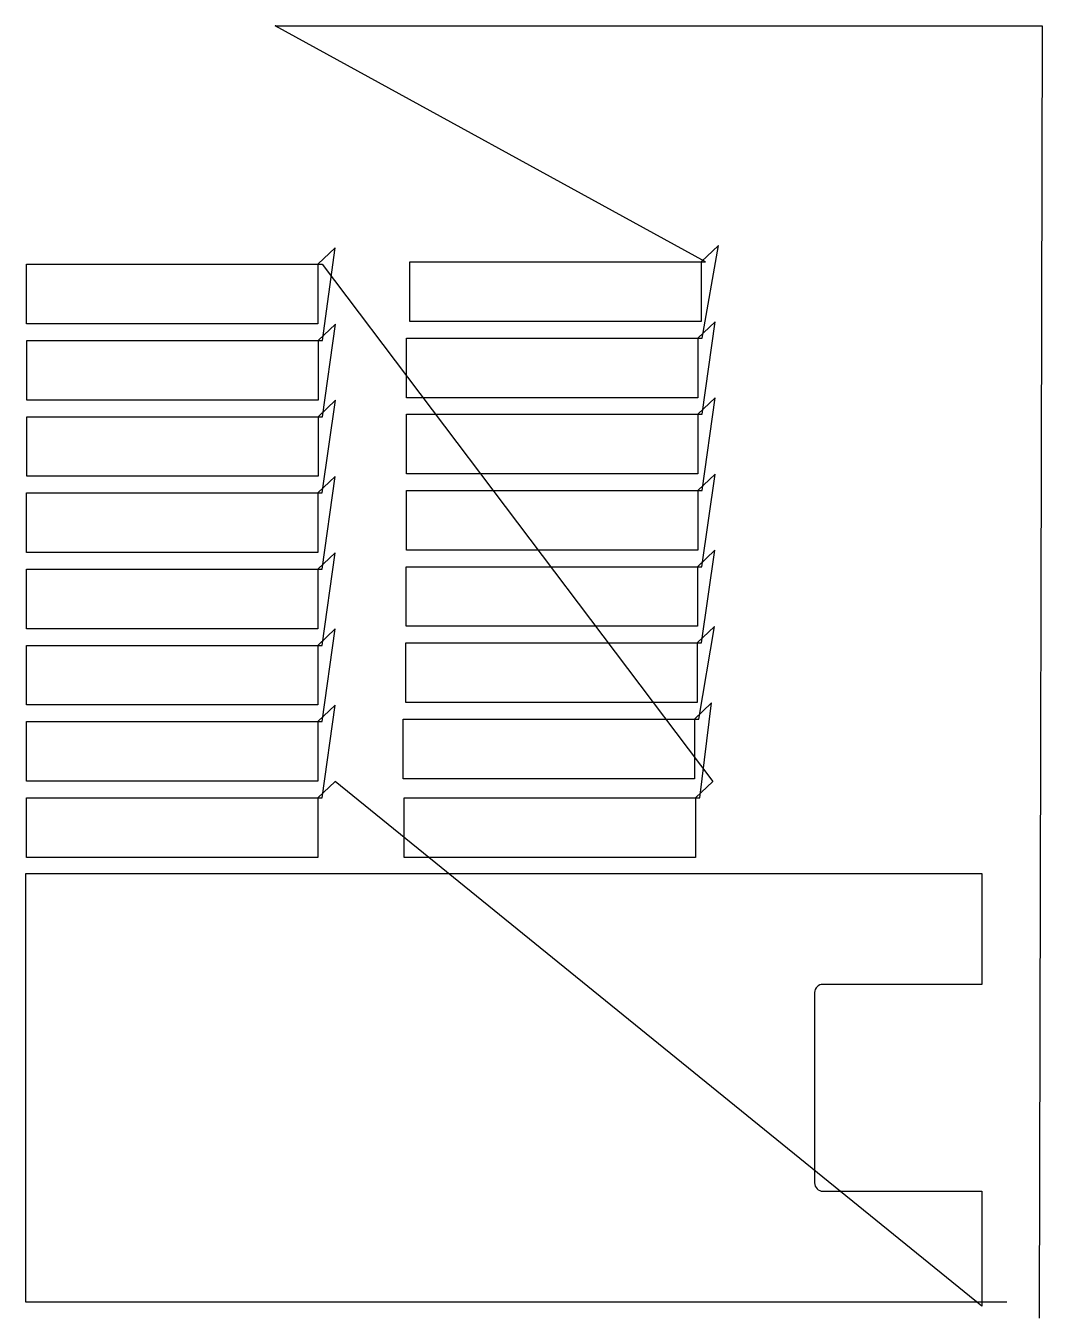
# Model space of a CAD drawing. Header units: metres. Extents: x 19 to 1247, y 329 to 1890.
import ezdxf

# ---------------------------------------------------------------- set-up
doc = ezdxf.new("R2010")
doc.units = ezdxf.units.M

msp = doc.modelspace()

# ---------------------------------------------------------------- linework, layer by layer
at = {"layer": 'TOOL_0'}
for p, q in [((840.582, 1604.851), (320.524, 1890.027)), ((320.524, 1890.027), (321.524, 1890.027)), ((321.524, 1890.027), (320.524, 1890.027)), ((320.524, 1890.027), (321.524, 1890.027)), ((321.524, 1890.027), (1247.185, 1890.027)), ((1247.185, 1890.027), (1243.775, 329.701)), ((856.154, 1624.697), (835.283, 1604.851)), ((836.447, 1512.773), (856.154, 1624.697)), ((393.071, 1621.793), (372.199, 1601.948)), ((377.912, 1509.87), (393.071, 1621.793)), ((20.199, 1529.948), (20.199, 1601.948)), ((20.199, 1601.948), (372.199, 1601.948)), ((372.199, 1601.948), (372.199, 1529.948)), ((372.199, 1601.948), (377.498, 1601.948)), ((377.498, 1601.948), (849.127, 977.248)), ((483.283, 1532.851), (483.283, 1604.851)), ((483.283, 1604.851), (835.283, 1604.851)), ((835.283, 1604.851), (835.283, 1532.851)), ((835.283, 1604.851), (840.582, 1604.851)), ((835.283, 1532.851), (483.283, 1532.851)), ((852.02, 1532.619), (831.148, 1512.773)), ((836.447, 1420.695), (852.02, 1532.619)), ((372.199, 1529.948), (20.199, 1529.948)), ((393.484, 1529.716), (372.613, 1509.87)), ((377.912, 1417.792), (393.484, 1529.716)), ((20.613, 1437.87), (20.613, 1509.87)), ((20.613, 1509.87), (372.613, 1509.87)), ((372.613, 1509.87), (372.613, 1437.87)), ((372.613, 1509.87), (377.912, 1509.87)), ((479.148, 1440.773), (479.148, 1512.773)), ((479.148, 1512.773), (831.148, 1512.773)), ((831.148, 1512.773), (831.148, 1440.773)), ((831.148, 1512.773), (836.447, 1512.773)), ((372.613, 1437.87), (20.613, 1437.87)), ((393.484, 1437.638), (372.613, 1417.792)), ((377.498, 1325.714), (393.484, 1437.638)), ((831.148, 1440.773), (479.148, 1440.773)), ((852.019, 1440.541), (831.148, 1420.695)), ((836.447, 1328.617), (852.019, 1440.541)), ((20.613, 1345.792), (20.613, 1417.792)), ((20.613, 1417.792), (372.613, 1417.792)), ((372.613, 1417.792), (372.613, 1345.792)), ((372.613, 1417.792), (377.912, 1417.792)), ((479.148, 1348.695), (479.148, 1420.695)), ((479.148, 1420.695), (831.148, 1420.695)), ((831.148, 1420.695), (831.148, 1348.695)), ((831.148, 1420.695), (836.447, 1420.695)), ((372.613, 1345.792), (20.613, 1345.792)), ((393.071, 1345.56), (372.199, 1325.714)), ((377.498, 1233.636), (393.071, 1345.56)), ((831.148, 1348.695), (479.148, 1348.695)), ((852.019, 1348.463), (831.148, 1328.617)), ((836.034, 1236.54), (852.019, 1348.463)), ((479.148, 1256.617), (479.148, 1328.617)), ((479.148, 1328.617), (831.148, 1328.617)), ((831.148, 1328.617), (831.148, 1256.617)), ((831.148, 1328.617), (836.447, 1328.617)), ((20.199, 1253.714), (20.199, 1325.714)), ((20.199, 1325.714), (372.199, 1325.714)), ((372.199, 1325.714), (372.199, 1253.714)), ((372.199, 1325.714), (377.498, 1325.714)), ((372.199, 1253.714), (20.199, 1253.714)), ((393.071, 1253.482), (372.199, 1233.636)), ((377.498, 1141.559), (393.071, 1253.482)), ((831.148, 1256.617), (479.148, 1256.617)), ((851.606, 1256.385), (830.735, 1236.54)), ((835.62, 1144.462), (851.606, 1256.385)), ((20.199, 1161.636), (20.199, 1233.636)), ((20.199, 1233.636), (372.199, 1233.636)), ((372.199, 1233.636), (372.199, 1161.636)), ((372.199, 1233.636), (377.498, 1233.636)), ((478.735, 1164.54), (478.735, 1236.54)), ((478.735, 1236.54), (830.735, 1236.54)), ((830.735, 1236.54), (830.735, 1164.54)), ((830.735, 1236.54), (836.034, 1236.54)), ((372.199, 1161.636), (20.199, 1161.636)), ((393.071, 1161.404), (372.199, 1141.559)), ((377.498, 1049.48), (393.071, 1161.404)), ((830.735, 1164.54), (478.735, 1164.54)), ((851.193, 1164.308), (830.321, 1144.462)), ((832.313, 1052.384), (851.193, 1164.308)), ((20.199, 1069.559), (20.199, 1141.559)), ((20.199, 1141.559), (372.199, 1141.559)), ((372.199, 1141.559), (372.199, 1069.559)), ((372.199, 1141.559), (377.498, 1141.559)), ((478.321, 1072.462), (478.321, 1144.462)), ((478.321, 1144.462), (830.321, 1144.462)), ((830.321, 1144.462), (830.321, 1072.462)), ((830.321, 1144.462), (835.62, 1144.462)), ((372.199, 1069.559), (20.199, 1069.559)), ((393.071, 1069.326), (372.199, 1049.48)), ((377.498, 957.403), (393.071, 1069.326)), ((830.321, 1072.462), (478.321, 1072.462)), ((847.886, 1072.23), (827.014, 1052.384)), ((833.554, 957.403), (847.886, 1072.23)), ((20.199, 977.48), (20.199, 1049.48)), ((20.199, 1049.48), (372.199, 1049.48)), ((372.199, 1049.48), (372.199, 977.48)), ((372.199, 1049.48), (377.498, 1049.48)), ((475.014, 980.384), (475.014, 1052.384)), ((475.014, 1052.384), (827.014, 1052.384)), ((827.014, 1052.384), (827.014, 980.384)), ((827.014, 1052.384), (832.313, 1052.384)), ((372.199, 977.48), (20.199, 977.48)), ((393.071, 977.248), (372.199, 957.403)), ((1174.35, 343.011), (393.071, 977.248)), ((827.014, 980.384), (475.014, 980.384)), ((849.127, 977.248), (828.255, 957.403)), ((20.199, 885.403), (20.199, 957.403)), ((20.199, 957.403), (372.199, 957.403)), ((372.199, 957.403), (372.199, 885.403)), ((372.199, 957.403), (377.498, 957.403)), ((476.255, 885.403), (476.255, 957.403)), ((476.255, 957.403), (828.255, 957.403)), ((828.255, 957.403), (828.255, 885.403)), ((828.255, 957.403), (833.554, 957.403)), ((372.199, 885.403), (20.199, 885.403)), ((828.255, 885.403), (476.255, 885.403)), ((19.35, 348.011), (19.35, 866.011)), ((19.35, 866.011), (1174.35, 866.011)), ((1174.35, 866.011), (1174.35, 732.011)), ((972.35, 722.011), (972.35, 492.011)), ((1174.35, 732.011), (982.35, 732.011)), ((982.35, 482.011), (1174.35, 482.011)), ((1174.35, 482.011), (1174.35, 348.011)), ((1174.35, 348.011), (19.35, 348.011)), ((1204.35, 348.011), (1174.35, 348.011)), ((1174.35, 348.011), (1174.35, 343.011)), ((1243.775, 329.701), (1243.773, 328.701))]:
    msp.add_line(p, q, dxfattribs=at)
for centre, start, end in [((982.35, 722.011), 90, 180), ((982.35, 492.011), 180, 270)]:
    msp.add_arc(centre, 10, start, end, dxfattribs=at)

doc.saveas('drawing.dxf')
